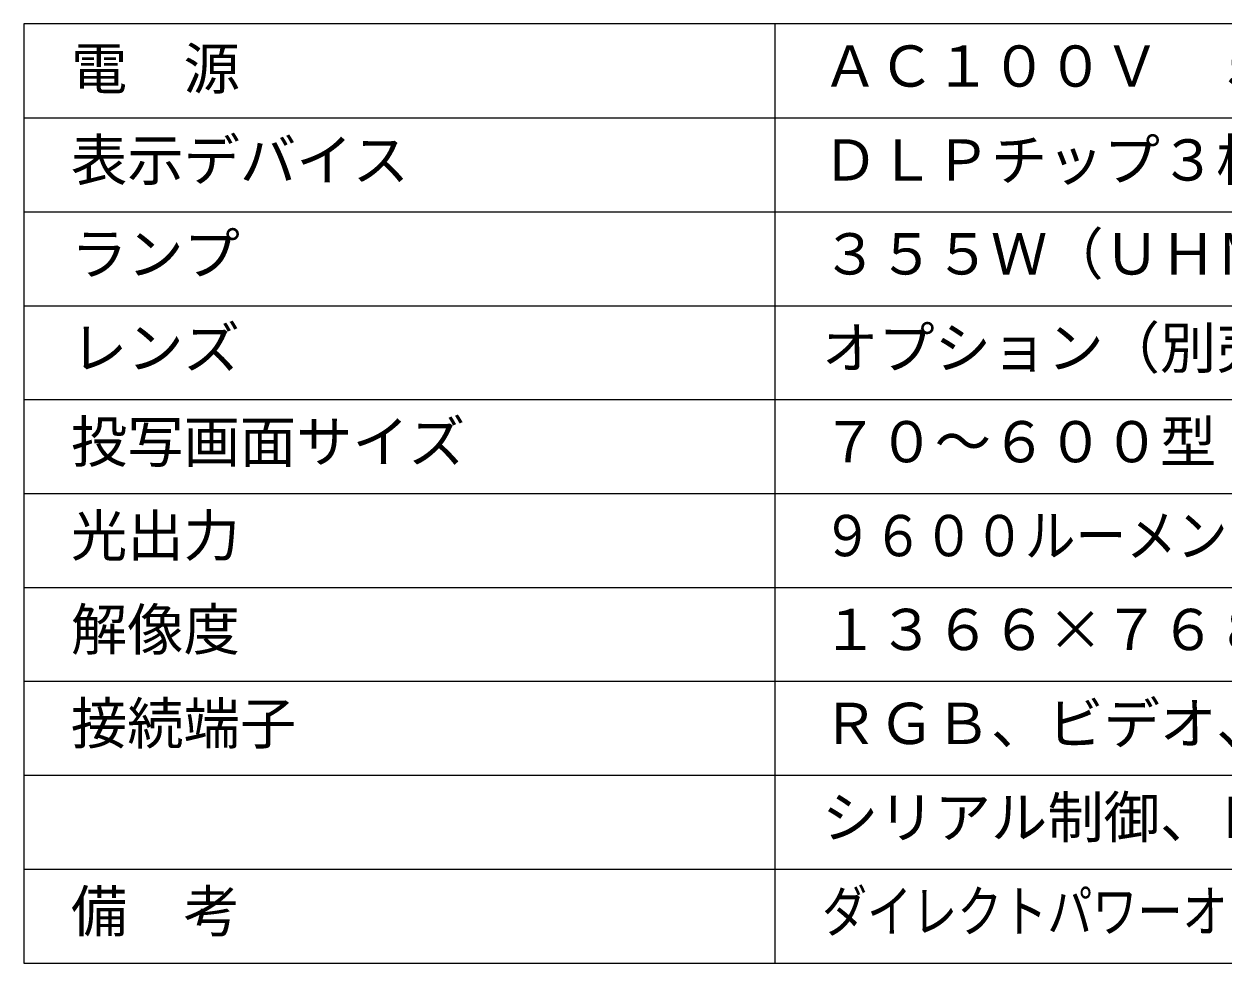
# Model space of a CAD drawing. Units: millimetres, scale not verified. Extents: x -62 to 62, y -57 to 57.
# Drawn here: x -62.5 to 1.4, y -56.5 to -6.5 of the extents above; entities that cross this region are included whole.
import ezdxf
from ezdxf.enums import TextEntityAlignment as Align

# ---------------------------------------------------------------- set-up
doc = ezdxf.new("R2010")
doc.units = ezdxf.units.MM
doc.header["$LTSCALE"] = 0.125
doc.layers.add('0-2_WAKU', color=1, linetype='Continuous', lineweight=18)
doc.layers.add('0-3_MOJI1', color=7, linetype='Continuous')
doc.styles.add('ＭＳ ゴシック', font='')
doc.styles.get('ＭＳ ゴシック').set_extended_font_data('MS Gothic')

msp = doc.modelspace()

# ---------------------------------------------------------------- linework, layer by layer
at = {"layer": '0-2_WAKU', "color": 4}
for p, q in [((-62.5, -6.5011), (-62.5, -56.5011)), ((62.5, -6.5011), (-62.5, -6.5011)), ((-22.5, -56.5011), (-22.5, -6.5011)), ((-62.5, -56.5011), (62.5, -56.5011))]:
    msp.add_line(p, q, dxfattribs=at)
at = {"layer": '0-2_WAKU'}
for p, q in [((-62.5, -11.5011), (62.5, -11.5011)), ((-62.5, -16.5011), (62.5, -16.5011)), ((-62.5, -21.5011), (62.5, -21.5011)), ((-62.5, -26.5011), (62.5, -26.5011)), ((-62.5, -31.5011), (62.5, -31.5011)), ((-62.5, -36.5011), (62.5, -36.5011)), ((-62.5, -41.5011), (62.5, -41.5011)), ((-62.5, -46.5011), (62.5, -46.5011)), ((-62.5, -51.5011), (62.5, -51.5011))]:
    msp.add_line(p, q, dxfattribs=at)

# ---------------------------------------------------------------- texts
at = {"layer": '0-3_MOJI1', "style": 'ＭＳ ゴシック'}
for s, p in [('電\u3000源', (-60, -10.633)), ('ＡＣ１００Ｖ\u3000５０／６０Ｈｚ', (-20, -10.5011)), ('表示デバイス', (-60, -15.5011)), ('ＤＬＰチップ３枚\u3000ＤＬＰ方式', (-20, -15.5011)), ('ランプ', (-60, -20.5011)), ('３５５Ｗ（ＵＨＭランプ\u3000２灯式）\u3000', (-20, -20.5011)), ('レンズ', (-60, -25.5011)), ('オプション（別売品）', (-20, -25.5011)), ('投写画面サイズ', (-60, -30.5011)), ('７０～６００型（アスペクト比１６：９時）', (-20, -30.5011)), ('光出力', (-60, -35.5011)), ('解像度', (-60, -40.5011)), ('１３６６×７６８ドット', (-20, -40.5011)), ('接続端子', (-60, -45.5011)), ('ＲＧＢ、ビデオ、Ｓビデオ、ＬＡＮ、リモート', (-20, -45.5011)), ('シリアル制御、ＤＶＩ－Ｄ、ＨＤＭＩ', (-20, -50.5011)), ('備\u3000考\u3000', (-60, -55.5011))]:
    msp.add_text(s, height=2.199, dxfattribs=at).set_placement(p, align=Align.BOTTOM_LEFT)
for s, width, p in [('９６００ルーメン（ランプ２灯、ハイモード時）', 0.9, (-20, -35.5011)), ('ダイレクトパワーオフ機能、オートクリーニングフィルター機能', 0.8, (-20, -55.5011))]:
    msp.add_text(s, height=2.199, dxfattribs=dict(at, width=width)).set_placement(p, align=Align.BOTTOM_LEFT)

doc.saveas('drawing.dxf')
